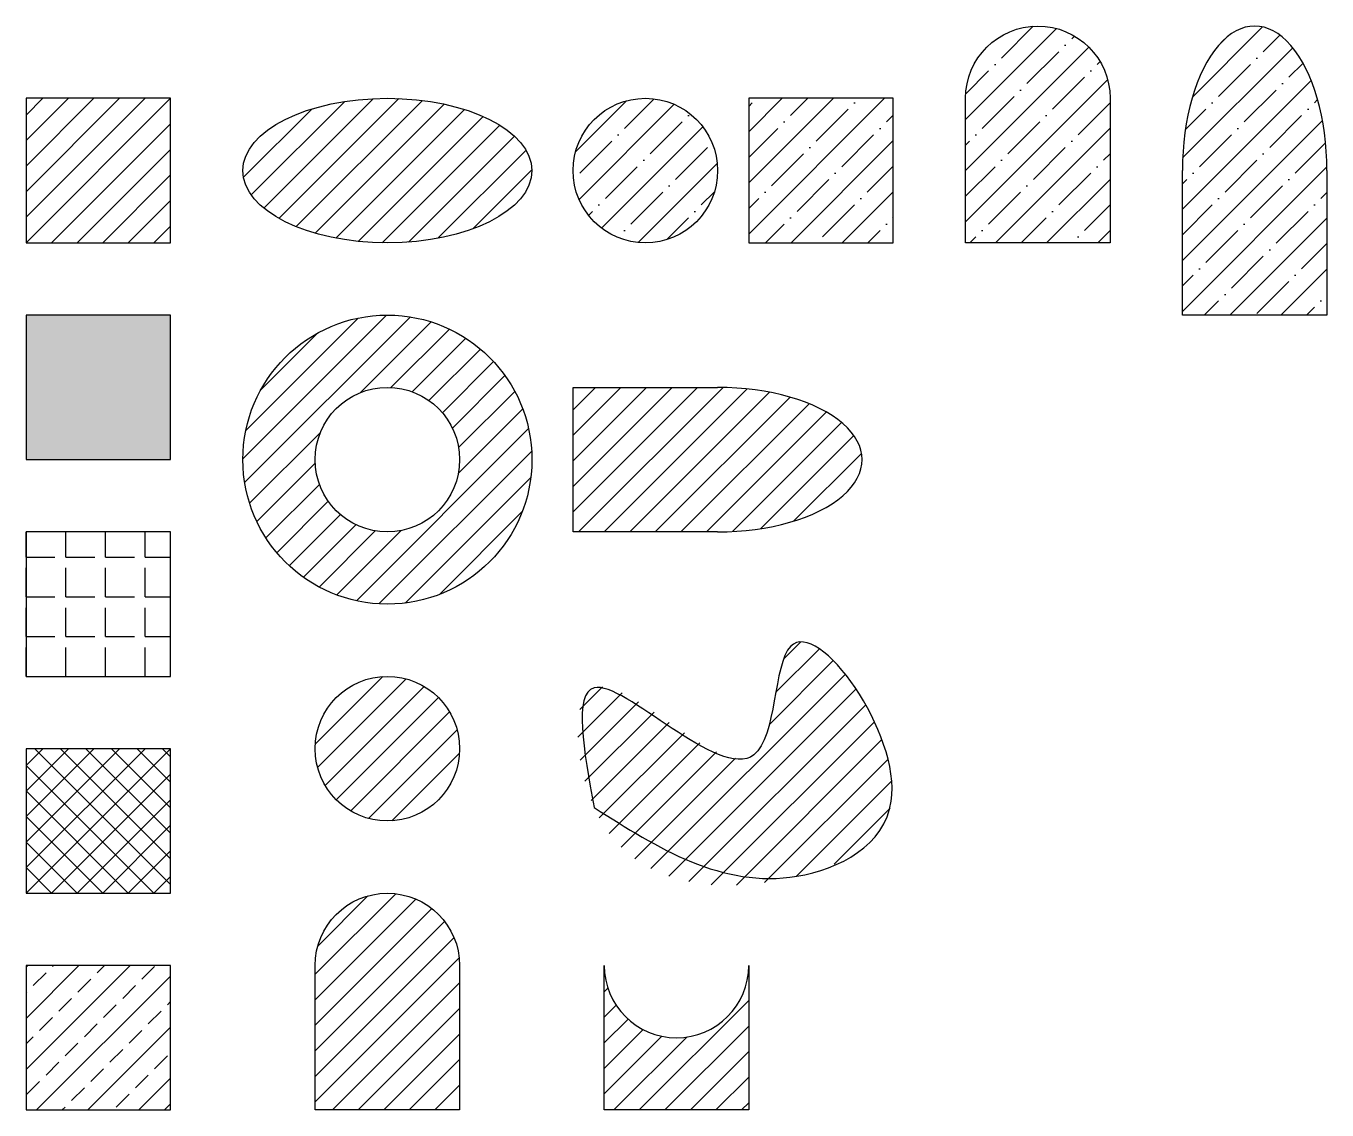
# Paper-space layout 'hatch' of a CAD drawing. Header units: millimetres. Extents: x 0.5 to 9.5, y 0.5 to 8.
import ezdxf

# ---------------------------------------------------------------- set-up
doc = ezdxf.new("R2010")
doc.units = ezdxf.units.MM
doc.header["$MEASUREMENT"] = 0

psp = doc.layouts.new('hatch')

# ---------------------------------------------------------------- hatches: boundary and pattern name
h = psp.add_hatch()
h.set_pattern_fill('ANSI35', color=256)
h.paths.add_polyline_path([(4.2846, 7, 1), (5.2846, 7, 1)])
edge = h.paths.add_edge_path()
edge.add_ellipse((9, 7), major_axis=(0, -1), ratio=0.5, start_angle=90, end_angle=270)
edge.add_line((8.5, 7), (8.5, 6))
edge.add_line((8.5, 6), (9.5, 6))
edge.add_line((9.5, 6), (9.5, 7))
h.paths.add_polyline_path([(8, 7.5, 1), (7, 7.5), (7, 6.5), (8, 6.5)])
h.paths.add_polyline_path([(6.5, 7.5), (5.5, 7.5), (5.5, 6.5), (6.5, 6.5)])
h = psp.add_hatch()
h.set_pattern_fill('ANSI31', color=256)
h.set_pattern_definition([(45, (0.5, 6.5), (-0.088388, 0.088388), [])])
h.paths.add_polyline_path([(1.5, 6.5), (1.5, 7.5), (0.5, 7.5), (0.5, 6.5)])
h = psp.add_hatch()
h.set_pattern_fill('ANSI31', color=256)
edge = h.paths.add_edge_path()
edge.add_ellipse((3, 7), major_axis=(-1, 0), ratio=0.5, start_angle=0, end_angle=360)
h = psp.add_hatch(color=256)
h.dxf.hatch_style = 1
h.paths.add_polyline_path([(1.5, 6), (0.5, 6), (0.5, 5), (1.5, 5)])
h = psp.add_hatch()
h.set_pattern_fill('ANSI31', color=256)
h.paths.add_polyline_path([(4, 5, 1), (2, 5, 1)])
h.paths.add_polyline_path([(2.5, 5, -1), (3.5, 5, -1)], flags=16)
h = psp.add_hatch()
h.set_pattern_fill('ANSI31', color=256)
edge = h.paths.add_edge_path()
edge.add_line((4.2846, 5.5), (4.2846, 4.5))
edge.add_line((4.2846, 4.5), (5.2846, 4.5))
edge.add_ellipse((5.2846, 5), major_axis=(-1, 0), ratio=0.5, start_angle=90, end_angle=270)
edge.add_line((5.2846, 5.5), (4.2846, 5.5))
h = psp.add_hatch()
h.set_pattern_fill('ANGLE', color=256)
h.set_pattern_definition([(0, (0.5, 3.5), (0, 0.275), [0.2, -0.075]), (90, (0.5, 3.5), (-0.275, 2e-17), [0.2, -0.075])])
h.paths.add_polyline_path([(0.5, 4.5), (0.5, 3.5), (1.5, 3.5), (1.5, 4.5)])
h = psp.add_hatch()
h.set_pattern_fill('ANSI31', color=256)
edge = h.paths.add_edge_path()
edge.add_spline(control_points=[(4.4298, 2.5926), (4.2926, 2.8993), (4.228, 4.0191), (5.7213, 2.298), (5.6358, 4.4111), (6.9092, 2.5604), (5.6132, 1.9408), (4.6753, 2.0438), (4.4298, 2.5926)], knot_values=[0, 0, 0, 0, 0.828295, 2.027136, 2.819998, 4.097746, 4.931311, 6.413401, 6.413401, 6.413401, 6.413401], degree=3, periodic=0)
h = psp.add_hatch()
h.set_pattern_fill('ANSI31', color=256)
h.paths.add_polyline_path([(2.5, 3, 1), (3.5, 3, 1)])
h = psp.add_hatch()
h.set_pattern_fill('ANSI37', color=256)
h.set_pattern_definition([(45, (0.5, 2), (-0.088388, 0.088388), []), (135, (0.5, 2), (-0.088388, -0.088388), [])])
h.paths.add_polyline_path([(0.5, 3), (0.5, 2), (1.5, 2), (1.5, 3)])
h = psp.add_hatch()
h.set_pattern_fill('ANSI31', color=256)
h.paths.add_polyline_path([(3.5, 1.5, 1), (2.5, 1.5), (2.5, 0.5), (3.5, 0.5)])
h = psp.add_hatch()
h.set_pattern_fill('ANSI33', color=256)
h.set_pattern_definition([(45, (0.15206, -0.2751), (-0.176777, 0.176777), []), (45, (0.32884, -0.2751), (-0.176777, 0.176777), [0.125, -0.0625])])
h.paths.add_polyline_path([(0.5, 1.5), (0.5, 0.5), (1.5, 0.5), (1.5, 1.5)])
h = psp.add_hatch()
h.set_pattern_fill('ANSI31', color=256)
h.paths.add_polyline_path([(5.5, 1.5, -1), (4.5, 1.5), (4.5, 0.5), (5.5, 0.5)])

# ---------------------------------------------------------------- linework, layer by layer
for p, q in [((8.5, 6), (8.5, 7)), ((9.5, 7), (9.5, 6)), ((9.5, 6), (8.5, 6)), ((4.2846, 4.5), (4.2846, 5.5)), ((4.2846, 5.5), (5.2846, 5.5)), ((5.2846, 4.5), (4.2846, 4.5))]:
    psp.add_line(p, q)
for points in [[(7, 6.5), (7, 7.5, -1), (8, 7.5), (8, 6.5)], [(2.5, 0.5), (2.5, 1.5, -1), (3.5, 1.5), (3.5, 0.5)], [(4.5, 0.5), (4.5, 1.5, 1), (5.5, 1.5), (5.5, 0.5)]]:
    psp.add_lwpolyline(points, format="xyb", close=True)
for points in [[(0.5, 7.5), (0.5, 6.5), (1.5, 6.5), (1.5, 7.5)], [(5.5, 7.5), (5.5, 6.5), (6.5, 6.5), (6.5, 7.5)], [(0.5, 6), (0.5, 5), (1.5, 5), (1.5, 6)], [(0.5, 4.5), (0.5, 3.5), (1.5, 3.5), (1.5, 4.5)], [(0.5, 3), (0.5, 2), (1.5, 2), (1.5, 3)], [(0.5, 1.5), (0.5, 0.5), (1.5, 0.5), (1.5, 1.5)]]:
    psp.add_lwpolyline(points, close=True)
for centre, radius in [((4.7846, 7), 0.5), ((3, 5), 1), ((3, 5), 0.5), ((3, 3), 0.5)]:
    psp.add_circle(centre, radius)
for centre, major_axis in [((9, 7), (0, -1)), ((5.2846, 5), (-1, 0))]:
    psp.add_ellipse(centre, major_axis=major_axis, ratio=0.5, start_param=1.570796, end_param=4.712389)
psp.add_ellipse((3, 7), major_axis=(-1, 0), ratio=0.5)
psp.add_spline([(4.4298, 2.5926), (4.4298, 3.4209), (5.5353, 2.957), (5.7895, 3.708), (6.486, 2.6368), (5.8337, 2.1177), (4.4298, 2.5926)], degree=3)

doc.saveas('drawing.dxf')
